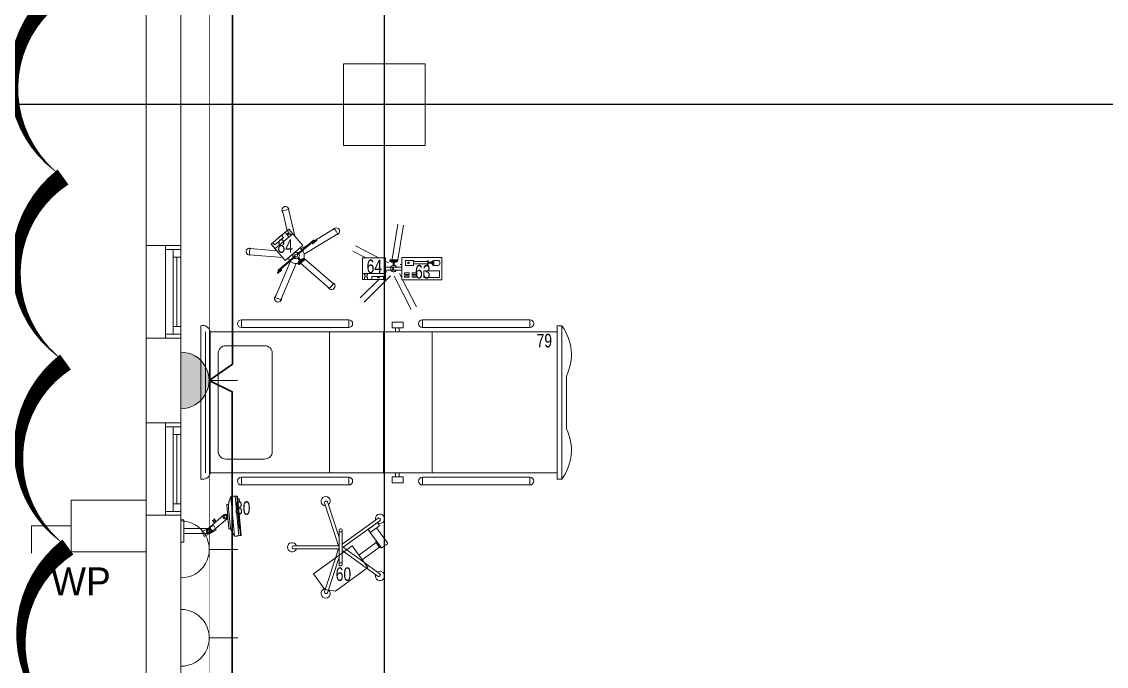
# Model space of a CAD drawing. Header units: metres. Extents: x 75097 to 220695, y -1557923 to -1361206.
# Drawn here: x 98263 to 105298, y -1415133 to -1410951 of the extents above; entities that cross this region are included whole.
import ezdxf

# ---------------------------------------------------------------- set-up
doc = ezdxf.new("R2010")
doc.units = ezdxf.units.M
doc.layers.get('0').update_dxf_attribs({"lineweight": 0})
for name, color, linetype, lineweight in [('A-100 - Copy$0$Aluminum', 8, 'Continuous', 0), ('A-100 - Copy$0$Medical Equipment and Furniture', 8, 'Continuous', 0), ('A-100 - Copy$0$Medical Equipment and Furniture1', 8, 'Continuous', 5), ('A-100 - Copy$0$Medical Equipment and Furniture2', 8, 'Continuous', 13), ('A-100 - Copy$0$Proj', 8, 'Continuous', 0), ('A-100 - Copy$0$Structure', 8, 'Continuous', 9), ('A-100 - Copy$0$Walls', 8, 'Continuous', 0), ('E-LG', 245, 'Continuous', 30)]:
    doc.layers.add(name, color=color, linetype=linetype, lineweight=lineweight)
doc.layers.add('A-100 - Copy$0$axes', color=8, linetype='Continuous')
for name, color, linetype, lineweight, true_color in [('E-POWR', 7, 'Continuous', 9, 0x4e7e3e), ('E-POWR-IDEN _1-100_', 7, 'Continuous', 9, 0x4e7e3e), ('REV 01', 7, 'Continuous', 0, 0xe41b4d)]:
    doc.layers.add(name, color=color, linetype=linetype, lineweight=lineweight, true_color=true_color)
doc.styles.add('A-100 - Copy$0$list_ghTextstyle', font='romans.shx', dxfattribs={"height": 0.25})
doc.styles.add('A-100 - Copy$0$X3G_ENTITY_257CFD', font='swisscl.ttf', dxfattribs={"height": 200})
doc.styles.add('Optima_5', font='', dxfattribs={"height": 3.001644635294117})
doc.styles.get('Optima_5').set_extended_font_data('Optima')

# ---------------------------------------------------------------- blocks, each defined once
blk = doc.blocks.new('NORMAL SOCKET')
at = {"layer": 'E-POWR'}
for p, q in [((1.421169145032763e-06, 307.6799999489449), (2.84230918623507e-06, 615.359999897657)), ((-307.6799955585448, 4.654284566640854e-07), (307.6799955138122, -4.654284566640854e-07))]:
    blk.add_line(p, q, dxfattribs=at)
blk.add_ellipse((0, 0), major_axis=(32.75230417925279, 305.931804444962), ratio=0.9999999853257265, start_param=4.819040293203757, end_param=7.960632946793556, dxfattribs=at)
blk = doc.blocks.new('GI-041_dwg__U120-3902841-GI-041')
at = {"layer": 'E-POWR', "flags": 128}
blk.add_lwpolyline([(-0.1145104514798731, 0), (0.1145104514835111, 0), (0.1145104514835111, 0.1572161212370702), (-0.1145104514798731, 0.1572161212370702)], close=True, dxfattribs=at)
blk.add_lwpolyline([(0.2354098001378588, 0.1613172386560109), (0.2354098001378588, 0.07860806061853508), (0.1145104514835111, 0.07860806061853508)], dxfattribs=at)
blk = doc.blocks.new('GI-041_dwg_UPS-E-SKT1-3902843-GI-041')
at = {"layer": 'E-POWR'}
blk.add_hatch(color=256, dxfattribs=at).paths.add_polyline_path([(-0.198721839115216, -0.0004678860423045308), (0.1987218393664737, -0.0004678859802649072), (0.1929473439593904, 0.04708936302624725), (0.1759594502564358, 0.09188275760414599), (0.1487454328911434, 0.131309068477926), (0.1128868716338571, 0.163076981768409), (0.07046773572428298, 0.1853402618268195), (0.02395327115419768, 0.1968050477398926), (-0.02395327046878177, 0.1968050478231651), (-0.07046773507872091, 0.1853402620717944), (-0.1128868710656941, 0.1630769821608487), (-0.1487454324334177, 0.1313090689950254), (-0.1759594499357706, 0.0918827582158533), (-0.1929473437944459, 0.04708936369701413)], flags=0)
for p, q in [((0, 0.1982539537129924), (0, 0.3969977126980666)), ((-0.1987218391150236, -0.0004678860423155128), (0.1987218397553079, -0.0004678860423155128)), ((-0.1473219806794077, -0.0004678855766542255), (0.1473219828912988, -0.0004678855766542255))]:
    blk.add_line(p, q, dxfattribs=at)
blk.add_arc((0, -0.0004678856348618864), 0.1987218393666664, 359.999999897387, 179.9999998973871, dxfattribs=at)
blk = doc.blocks.new('A-100 - Copy$0$IC.1')
at = {"layer": 'A-100 - Copy$0$Medical Equipment and Furniture1'}
for p, q in [((42.48723853110408, -10.88000368830697), (41.49283853110404, -10.88000368830697)), ((42.44723853110412, -10.91000368830694), (41.53283853110423, -10.91000368830694)), ((42.44723853110412, -10.91000368830694), (41.53283853110423, -10.91000368830694)), ((42.44723853110412, -10.91000368830694), (41.53283853110423, -10.91000368830694)), ((41.53283853110423, -10.94000368830714), (41.53283853110423, -13.19140368829815)), ((42.44723853110412, -10.94000368830692), (41.53283853110423, -10.94000368830692)), ((42.44723853110412, -13.19140368830725), (42.44723853110412, -10.94000368830714)), ((41.62237056747693, -11.04233572468004), (41.62237056747693, -11.29370796889796)), ((42.30770649473124, -10.99233572468009), (41.67237056747689, -10.99233572468009)), ((42.35770649473119, -11.29370796889796), (42.35770649473119, -11.04233572468004)), ((41.45418979444679, -11.14291972269669), (41.45418979444679, -11.83964150564432)), ((41.45418979444679, -11.14291972269669), (41.50418979444675, -11.14291972269669)), ((41.50418979444675, -11.14291972269669), (41.50418979444675, -11.83964150564432)), ((42.47588726776138, -11.14291972269669), (42.52588726776133, -11.14291972269669)), ((42.47588726776138, -11.83964150564432), (42.47588726776138, -11.14291972269669)), ((42.52588726776133, -11.83964150564432), (42.52588726776133, -11.14291972269669)), ((42.30770649473124, -11.34370796889792), (41.67237056747689, -11.34370796889792)), ((41.53283853110423, -11.71369594826686), (42.44723853110412, -11.71369594826686)), ((41.45418979444679, -11.83964150564432), (41.50418979444675, -11.83964150564432)), ((42.47588726776138, -11.83964150564432), (42.52588726776133, -11.83964150564432)), ((41.53283853110423, -12.0657036883072), (42.44723853110412, -12.0657036883072)), ((41.45418979444679, -12.31722299772358), (41.45418979444679, -13.01394478067144)), ((41.45418979444679, -12.31722299772358), (41.50418979444675, -12.31722299772358)), ((41.50418979444675, -12.31722299772358), (41.50418979444675, -13.01394478067144)), ((41.53283853110423, -12.38070368830725), (42.44723853110412, -12.38070368830725)), ((42.47588726776138, -12.31722299772358), (42.52588726776133, -12.31722299772358)), ((42.47588726776138, -13.01394478067144), (42.47588726776138, -12.31722299772358)), ((42.52588726776133, -13.01394478067144), (42.52588726776133, -12.31722299772358)), ((41.45418979444679, -13.01394478067144), (41.50418979444675, -13.01394478067144)), ((42.47588726776138, -13.01394478067144), (42.52588726776133, -13.01394478067144)), ((41.4928385311045, -13.1914036882977), (42.48723853109112, -13.1914036883077)), ((41.49283853110427, -13.22140368829767), (41.4928385311045, -13.1914036882977)), ((41.49283853110427, -13.22140368829767), (42.4872385310909, -13.22140368830767)), ((42.4872385310909, -13.22140368830767), (42.48723853109135, -13.1914036883077)), ((41.81917634844211, -13.25140368829764), (42.16090071376624, -13.25140368829764))]:
    blk.add_line(p, q, dxfattribs=at)
for points in [[(41.46890071376669, -12.1926959482669), (41.46890071376669, -12.12119594826689), (41.50640071376682, -12.12119594826689), (41.50640071376682, -12.1926959482669)], [(41.50640071376682, -12.16744594826699), (41.50640071376682, -12.14344594826687), (41.53283853110423, -12.14344594826687), (41.53283853110423, -12.16744594826699)], [(42.47367634844153, -12.16744594826699), (42.47367634844153, -12.14344594826687), (42.44723853110412, -12.14344594826687), (42.44723853110412, -12.16744594826699)], [(42.51117634844167, -12.1926959482669), (42.51117634844167, -12.12119594826689), (42.47367634844153, -12.12119594826689), (42.47367634844153, -12.1926959482669)]]:
    blk.add_lwpolyline(points, close=True, dxfattribs=at)
for centre, radius, start, end in [((41.53896312617184, -10.89258729159499), 0.04781030581253963, 164.7400620625664, 262.6400729788465), ((42.44111393603652, -10.89258729159499), 0.04781030581253963, 277.3599270082344, 15.25993793743358), ((41.67237056747689, -11.04233572468004), 0.05000000000000001, 90, 180), ((42.30770649473124, -11.04233572468004), 0.05000000000000001, 0, 90), ((41.47918979444688, -11.14291972269646), 0.025, 0, 180), ((42.50088726776147, -11.14291972269669), 0.025, 0, 180), ((41.67237056747689, -11.29370796889796), 0.05000000000000001, 180, 270), ((42.30770649473124, -11.29370796889796), 0.05000000000000001, 270, 0), ((41.47918979444688, -11.83964150564432), 0.025, 180, 0), ((42.50088726776147, -11.83964150564432), 0.025, 180, 0), ((41.47918979444688, -12.31722299772358), 0.025, 0, 180), ((42.50088726776147, -12.31722299772358), 0.025, 0, 180), ((41.47918979444688, -13.01394478067144), 0.025, 180, 0), ((42.50088726776147, -13.01394478067144), 0.025, 180, 0), ((41.68058251797964, -12.96907777553295), 0.3145094129918602, 233.348778237023, 296.1464280231201), ((42.29949454422848, -12.96907777553295), 0.3145094129918602, 243.8535719651845, 306.651221762977)]:
    blk.add_arc(centre, radius, start, end, dxfattribs=at)
blk = doc.blocks.new('A-100 - Copy$0$IC.5')
at = {"layer": 'A-100 - Copy$0$Medical Equipment and Furniture2'}
for points in [[(31.60100524546879, -27.83251090560569), (31.51055626336877, -27.93937054081502), (31.39606379707306, -27.84246091713642), (31.48651277917308, -27.7356012819271), (31.60100524546879, -27.83251090560569)], [(31.48661421494134, -27.78675515357327), (31.49486394282549, -27.77700863247587), (31.48050864218244, -27.76485790476319), (31.47225891429828, -27.7746044258606)]]:
    blk.add_lwpolyline(points, dxfattribs=at)
for points in [[(31.60100524546879, -27.83251090560569), (31.5758220831451, -27.86226318669108), (31.46132961684939, -27.76535356301249), (31.48651277917308, -27.7356012819271)], [(31.51179737726503, -27.75700287248788), (31.50050836798316, -27.77034010841611), (31.4861530673401, -27.75818938070343), (31.49744207662198, -27.74485214477521)], [(31.59075153080193, -27.82383187490767), (31.5785940872779, -27.83819510984844), (31.52168554541157, -27.79002612934872), (31.53384298893561, -27.77566289440794)]]:
    blk.add_lwpolyline(points, close=True, dxfattribs=at)
blk = doc.blocks.new('A-100 - Copy$0$IC.5 on Trolley')
at = {"layer": 'A-100 - Copy$0$Medical Equipment and Furniture1'}
for p, q in [((31.44911390700776, -27.77978563584728), (31.48974219572915, -27.60718282664854)), ((31.49826583276399, -27.74554939499882), (31.52867808450873, -27.616347790639)), ((31.3876509225563, -27.89876710057257), (31.17006863895637, -27.76675826151342)), ((31.32406712972664, -27.81340410270303), (31.19081688900508, -27.73256016039781)), ((31.32986535176519, -27.82948795765111), (31.30696685850603, -27.81010603291537)), ((31.33309567255446, -27.82567154210793), (31.3101971792953, -27.80628961737219)), ((31.43093695457367, -27.90280489841416), (31.32361616240212, -27.81196558017137)), ((31.434167275363, -27.89898848287098), (31.32684648319139, -27.80814916462819)), ((31.40839917260502, -27.86456899945688), (31.35580186786075, -27.83265781155109)), ((31.38972105929082, -27.92365677522571), (31.19693656938784, -28.08979684919683)), ((31.42025584470269, -27.90238451408314), (31.42174478336062, -27.89605899550571)), ((31.42128037589987, -27.91470266087259), (31.42379384575497, -27.92069528908456)), ((31.42235044770587, -27.89553703899779), (31.42174478336057, -27.89605899550571)), ((31.42934966406807, -27.9240660466362), (31.42379384575497, -27.92069528908459)), ((31.42666740657126, -27.89181671966307), (31.42618522933503, -27.89223225600489)), ((31.43806606279281, -27.88703581589468), (31.44454209580368, -27.88649718796896)), ((31.44138151539204, -27.92689817626209), (31.44785754840285, -27.92635954833639)), ((31.45009791411684, -27.88986794552054), (31.44454209580368, -27.88649718796896)), ((31.44528030282191, -27.91494550928579), (31.55260109499352, -28.00578482752857)), ((31.45278017161365, -27.92211727249369), (31.44785754840285, -27.92635954833639)), ((31.44851062361124, -27.9111290937426), (31.55583141578279, -28.00196841198539)), ((31.45816720228504, -27.89923133128417), (31.46068067214014, -27.90522395949617)), ((31.45919173348221, -27.91154947807362), (31.46068067214014, -27.90522395949617)), ((31.48998685331389, -27.92285554826756), (31.4909502038069, -27.92277542398827)), ((31.52715138019551, -27.91976448125314), (31.74360746719236, -27.90176128501398)), ((31.56369828796369, -27.87658666828651), (31.74029201459314, -27.86189892464654)), ((31.41194851448165, -27.95730565585208), (31.22304933443019, -28.12009740202745)), ((31.44014501903223, -27.9596798434776), (31.53857993536826, -28.19436889514429)), ((31.4770318454174, -27.94420851388921), (31.57546676175343, -28.1788975655559)), ((31.53428710004891, -28.00251623923893), (31.55718559330808, -28.02189816397467)), ((31.53751742083818, -27.99869982369574), (31.56041591409735, -28.01808174843146))]:
    blk.add_line(p, q, dxfattribs=at)
for points in [[(31.39347005219395, -27.92764449656835), (31.42697162275658, -27.95600116230287)], [(31.42914322148187, -27.92514062292165), (31.41595191448431, -27.94072530083579), (31.41035649914681, -27.93598918489536), (31.42354780614437, -27.92040450698121)], [(31.42002954395167, -27.96420278040256), (31.38652797338904, -27.93584611466804)]]:
    blk.add_lwpolyline(points, dxfattribs=at)
blk.add_lwpolyline([(31.42567721655416, -27.94895706834191), (31.42274384721389, -27.95242265491194), (31.39769782773669, -27.93122300395927), (31.40063119707696, -27.92775741738924)], close=True, dxfattribs=at)
blk.add_circle((31.43972378909245, -27.90696699607838), 0.009722732014547092, dxfattribs=at)
for centre, radius, start, end in [((31.50921014011891, -27.61176530864375), 0.0225, 319.4884462145142, 194.0205351177866), ((31.43972378909245, -27.90696699607838), 0.3032694993619026, 72.97320753203037, 80.53577379875667), ((31.18044276398069, -27.74965921095563), 0.0225, 31.48844621597756, 266.0205351149534), ((31.43972378909245, -27.90696699607838), 0.3032694993619026, 144.9732075320971, 152.5357738001184), ((31.30858201890067, -27.80819782514379), 0.0025, 49.75449066605037, 229.7544906660504), ((31.32156713745894, -27.81339788488134), 0.0025, 269.5762144502761, 49.75449066605037), ((31.32523132279675, -27.8100573723998), 0.0025, 49.75449066605037, 229.7544906660504), ((31.33148051215983, -27.8275797498795), 0.0025, 229.7544906660504, 49.75449066605037), ((31.33428259416127, -27.82426927082764), 0.0025, 49.75449066605037, 187.0501313925919), ((31.43972378909245, -27.90696699607838), 0.05271453040290908, 116.2433793872411, 202.9381963232847), ((31.43972378909245, -27.90696699607838), 0.02102924448476753, 146.5820784153391, 312.9269029167602), ((31.43972378909245, -27.90696699607838), 0.02102924448476753, 326.582078415339, 132.9269029167602), ((31.43972378909245, -27.90696699607838), 0.05271453040290908, 256.5707850088137, 343.2656019448571), ((31.74194974089272, -27.88183010483024), 0.0225, 247.4884462150457, 122.0205351162164), ((31.43972378909245, -27.90696699607838), 0.3032694993619026, 0.9732075334633218, 8.535773799937633), ((31.53590226044355, -28.00060803146735), 0.0025, 49.75449066605037, 229.7544906660504), ((31.53870434244504, -27.99729755241549), 0.0025, 272.4588499395065, 49.75449066605037), ((31.55152697399933, -28.00804231819072), 0.0025, 49.75449066605037, 189.9327668818213), ((31.55421625538816, -28.00387661975697), 0.0025, 229.7544906660504, 49.75449066605037), ((31.55880075370271, -28.01998995620306), 0.0025, 229.7544906660504, 49.75449066605037), ((31.20999295190899, -28.10494712561217), 0.0225, 103.4884462153954, 338.0205351191464), ((31.43972378909245, -27.90696699607838), 0.3032694993619026, 216.9732075315825, 224.5357738000021), ((31.55702334856079, -28.18663323035014), 0.0225, 175.4884462156157, 50.02053511677107), ((31.43972378909245, -27.90696699607838), 0.3032694993619026, 288.9732075321563, 296.5357737998808)]:
    blk.add_arc(centre, radius, start, end, dxfattribs=at)
for centre in [(31.38999901279146, -27.93174530561819), (31.39418670911181, -27.935289888835), (31.39837440543215, -27.93883447205181), (31.40256210175249, -27.94237905526865), (31.40674979807284, -27.94592363848545), (31.41093749439312, -27.94946822170226), (31.41512519071347, -27.95301280491907), (31.41931288703381, -27.95655738813588), (31.42350058335415, -27.96010197135271)]:
    blk.add_ellipse(centre, major_axis=(0.003471039402487824, 0.004100809049867366), ratio=0.51059391810321, dxfattribs=at)
blk.add_blockref('A-100 - Copy$0$IC.5', (0, 0), dxfattribs=at)
blk = doc.blocks.new('A-100 - Copy$0$HF12177-P')
for p, q in [((-0.0196261050550533, -0.0070130161670328), (-0.1885364131370046, 0.225472078058198)), ((0, 0), (-0.172356073249512, 0.2372277831040526)), ((0, 0), (0.1723560732495408, 0.2372277831040623)), ((0.0196261050550586, -0.0070130161670328), (0.1885364131370282, 0.2254720780581989)), ((-0.0631375151467193, -0.0270130161670323), (-0.2950583245726665, -0.1023686551157921)), ((-0.0099999999999945, -0.0307768353717535), (-0.2888779846851648, -0.1213897854416945)), ((-0.1199999999999939, -0.0150130161670328), (-0.1199999999999957, -0.0190130161670323)), ((-0.1119999999999948, -0.0070130161670328), (0.1120000000000059, -0.0070130161670328)), ((-0.1119999999999965, -0.0270130161670323), (0.1120000000000059, -0.0270130161670323)), ((-0.0999999999999943, -0.0070130161670336), (-0.0999999999999943, -0.0270130161670323)), ((-0.0099999999999945, -0.0307768353717535), (-0.0099999999999945, -0.3240065014399303)), ((0.0100000000000051, -0.0307768353717535), (0.0100000000000051, -0.3240065014399303)), ((0.0100000000000051, -0.0307768353717535), (0.2888779846851794, -0.1213897854416901)), ((0.0631375151467357, -0.0270130161670315), (0.2950583245726759, -0.1023686551157867)), ((0.1000000000000054, -0.0070130161670336), (0.1000000000000054, -0.0270130161670323)), ((0.120000000000005, -0.0150130161670319), (0.120000000000005, -0.0190130161670315))]:
    blk.add_line(p, q)
for centre, radius, start, end in [((-0.1851523544721125, 0.2378273370610664), 0.03, 325.4712206343755, 286.5287793654765), ((-0.182064277182004, 0.2301743600765382), 0.008, 126.3732650475615, 215.9999999999981), ((1.07e-14, -0.0170130161670334), 0.315, 125.626734952441, 126.3732650475588), ((-0.1788282092045108, 0.2325255010857132), 0.008, 36.00000000000047, 125.6267349524374), ((0.1851523544721343, 0.2378273370610664), 0.03, 253.4712206343819, 214.5287793655101), ((0.1788282092045397, 0.232525501085723), 0.008, 54.37326504756317, 143.9999999999995), ((1.07e-14, -0.0170130161670334), 0.315, 53.6267349524407, 54.37326504755897), ((0.1820642771820293, 0.2301743600765391), 0.008, 323.9999999999943, 53.62673495243742), ((-0.1119999999999948, -0.0150130161670328), 0.008, 90, 180), ((-0.1119999999999965, -0.0190130161670323), 0.008, 180, 270), ((0.1120000000000059, -0.0150130161670328), 0.008, 5.0889e-12, 90), ((0.1120000000000059, -0.0190130161670323), 0.008, 270, 8.472999999999999e-12), ((-0.2995828026329743, -0.1143533693951433), 0.03, 37.47122063443059, 358.5287793655249), ((-0.2925861886176673, -0.1099771072461531), 0.008, 107.9999999999985, 197.6267349524409), ((1.07e-14, -0.0170130161670334), 0.315, 197.6267349524403, 198.3732650475586), ((-0.2913501206401641, -0.1137813333113335), 0.008, 198.3732650475597, 287.9999999999986), ((0.2995828026329908, -0.1143533693951397), 0.03, 181.4712206344971, 142.5287793654337), ((0.2913501206401787, -0.1137813333113291), 0.008, 252.0000000000014, 341.6267349524442), ((0.2925861886176766, -0.1099771072461468), 0.008, 342.3732650475618, 71.99999999999949), ((1.07e-14, -0.0170130161670334), 0.315, 341.6267349524418, 342.3732650475601), ((5.3e-15, -0.3320130161670391), 0.03, 109.4712206344879, 70.52877936551205), ((-0.0019999999999953, -0.3240065014399303), 0.008, 180, 269.6267349524439), ((1.07e-14, -0.0170130161670334), 0.315, 269.62673495244, 270.373265047558), ((0.002000000000006, -0.3240065014399303), 0.008, 270.3732650475562, 0)]:
    blk.add_arc(centre, radius, start, end)
blk = doc.blocks.new('A-100 - Copy$0$MONITOR ARM PLAN')
for p, q in [((0.02499999999997726, -0.4937500000000057, 2.884949923066148e-09), (0.02500000000003411, -0.1837499999999892, 2.884949923283001e-09)), ((0.02500000000003411, -0.1837499999999892, 2.884949923283001e-09), (0.1999999999999886, -0.1837499999999608, 2.939084461879983e-09)), ((0.1999999999999886, -0.4437499999999943, 2.939084461698109e-09), (0.1999999999999886, -0.1837499999999608, 2.939084461879983e-09)), ((0.1999999999999886, -0.4437499999999943, 2.939084461698109e-09), (0.1500000000000341, -0.4937499999999773, 2.923617450635419e-09)), ((0.02499999999997726, -0.4937500000000057, 2.884949923066148e-09), (0.1500000000000341, -0.4937499999999773, 2.923617450635419e-09))]:
    blk.add_line(p, q)
at = {"layer": 'A-100 - Copy$0$Medical Equipment and Furniture1'}
for p, q in [((0.02500000000003411, 0.03750000000000853), (-5.684341886080801e-14, 0.03750000000000853)), ((-5.684341886080801e-14, 0.03750000000000853), (0, -0.03749999999999432)), ((0.02500000000003411, 0.03750000000000853), (0.02500000000003411, -0.0374999999999801)), ((0.1450000000000387, 0.01250000000003126), (0.02500000000003411, 0.01250000000000284)), ((0.1500000000000341, 0.007499999999993179), (0.1500000000000341, -0.03249999999997044)), ((0.02500000000003411, -0.0374999999999801), (0, -0.03749999999999432)), ((0.02500000000003411, -0.0374999999999801), (0.1450000000000387, -0.03749999999996589)), ((0.09375, -0.0374999999999801), (0.09375, -0.04000000000000625)), ((0.0987500000000523, -0.04499999999998749), (0.1387500000000159, -0.04499999999998749)), ((0.1000000000000227, -0.04499999999998749), (0.0999999999999659, -0.183749999999975)), ((0.1375000000000455, -0.04499999999997328), (0.1374999999999886, -0.1837499999999608)), ((0.1437500000000114, -0.03750000000002274), (0.1437500000000114, -0.03999999999999204))]:
    blk.add_line(p, q, dxfattribs=at)
for centre, start, end in [((0.1450000000000387, 0.0075000000000216, -3.499747055762833e-09), 0, 90), ((0.09874999999999545, -0.03999999999997783), 179.9999999999968, 270), ((0.1387500000000159, -0.03999999999999204), 270, 359.9999999999968), ((0.1450000000000387, -0.03249999999998465), 270, 0)]:
    blk.add_arc(centre, 0.005, start, end, dxfattribs=at)
blk = doc.blocks.new('A-100 - Copy$0$IC.4')
at = {"layer": 'A-100 - Copy$0$Medical Equipment and Furniture1'}
for p, q in [((31.21745311662912, -28.04746247875912), (31.21401672236144, -28.07060727189457)), ((31.21521334808583, -28.06254776163573), (31.47164537152449, -28.08646430479328)), ((31.21521334808583, -28.06254776163573), (31.26524797006587, -28.06721432075241)), ((31.21666418687798, -28.05277607622753), (31.47220945391135, -28.07661063136823)), ((31.21745311662912, -28.04746247875912), (31.26601951452514, -28.05199210160632)), ((31.26531644212437, -28.05948869401368), (31.4231102000185, -28.07413580255337)), ((31.26532708650998, -28.05948968207218), (31.26601710126161, -28.05206165540906)), ((31.26532708650998, -28.05948968207218), (31.26601710126161, -28.05206165540906)), ((31.26601710126161, -28.05206165540906), (31.42381085915568, -28.06670876394875)), ((31.42381085915568, -28.06670876394875), (31.4231230297888, -28.0741369934691)), ((31.42381085915568, -28.06670876394875), (31.42331671334043, -28.0720504345208)), ((31.42381085915568, -28.06670876394875), (31.47241691598279, -28.07124208564719)), ((31.21247197785121, -28.08967984568014), (31.2131122642447, -28.07867958170675)), ((31.21247197785121, -28.08967984568014), (31.2131122642447, -28.07867958170675)), ((31.46827688789077, -28.11462724526262), (31.21348892005611, -28.09086345400172)), ((31.21737172171461, -28.0912255986029), (31.21348892005611, -28.09086345400172)), ((31.32563795790693, -28.13922684827108), (31.24509321752944, -28.23249617419987)), ((31.25907897296813, -28.12659161845653), (31.26011609782452, -28.11532111619948)), ((31.25907897296813, -28.12659161845653), (31.26011276610458, -28.11535732223373)), ((31.4168807971914, -28.14123907677293), (31.25907897296813, -28.12659161845653)), ((31.4168807971914, -28.14123907677293), (31.25907897296813, -28.12659161845653)), ((31.39241247146751, -28.12914929630654), (31.28534943475651, -28.11920384530245)), ((31.41792658373978, -28.12998115762636), (31.4168807971914, -28.14123907677293)), ((31.41792658373978, -28.12998115762636), (31.4168807971914, -28.14123907677293)), ((31.46827688789077, -28.11462724526262), (31.46425304429127, -28.11425194583239)), ((31.4709086274373, -28.10272464529973), (31.46950271587988, -28.11365224360384)), ((31.4709086274373, -28.10272464529973), (31.46950271587988, -28.11365224360384)), ((31.47241691598279, -28.07124208564719), (31.47151335191617, -28.09462382945173)), ((31.20950020695696, -28.28705928950885), (31.25192320282625, -28.20900005739961)), ((31.25192320282625, -28.20900005739961), (31.28256746139667, -28.22565434952674)), ((31.26977707187726, -28.2538124496223), (31.35032181225458, -28.16054312369354)), ((31.30872133880885, -28.20871570576949), (31.32464812050139, -28.22246962200791)), ((31.24509321752944, -28.23249617419987), (31.22972680913145, -28.25029019211547)), ((31.22972680913145, -28.25029019211547), (31.22972680913156, -28.41930482296308)), ((31.28256746139667, -28.22565434952674), (31.24014446552783, -28.30371358163598)), ((31.24509321752944, -28.23249617419987), (31.26977707187726, -28.2538124496223)), ((31.26234085922241, -28.26242344692105), (31.26977707187726, -28.2538124496223)), ((31.26234085922269, -28.41930482296308), (31.26234085922269, -28.25635681951826)), ((31.29848112390923, -28.22057368602452), (31.31440790560154, -28.2343276022639)), ((31.30488799229133, -28.22165461742634), (31.31072381339314, -28.21489684407075)), ((31.31661010250028, -28.2317774988137), (31.30488799229133, -28.22165461742634)), ((31.32244592360232, -28.22501972545811), (31.31072381339314, -28.21489684407075)), ((31.31440790560154, -28.2343276022639), (31.31661010250028, -28.2317774988137)), ((31.32464812050139, -28.22246962200791), (31.32244592360232, -28.22501972545811)), ((31.24014446552783, -28.30371358163598), (31.20950020695696, -28.28705928950885)), ((31.26234085922241, -28.36275534621194), (31.26234085922241, -28.32840064596513)), ((31.22972680913156, -28.41930482296308), (31.26234085922269, -28.41930482296308))]:
    blk.add_line(p, q, dxfattribs=at)
for points in [[(31.43838922085601, -28.06806843818967), (31.45362310712957, -28.0694892509795), (31.4544588793589, -28.06052814140637), (31.43922499308442, -28.05910732861665)], [(31.31809592062976, -28.41930482296308), (31.31809592062976, -28.43892900280503), (31.17397174772455, -28.43892900280503), (31.17397174772455, -28.41930482296308)]]:
    blk.add_lwpolyline(points, close=True, dxfattribs=at)
for centre, radius in [((31.33797988508067, -28.14988498598279), 0.01462009165771596), ((31.33797988508067, -28.14988498598279), 0.008607606942048374), ((31.24603383417704, -28.25635681951826), 0.01462009165771596), ((31.24603383417704, -28.25635681951826), 0.008607606942048374)]:
    blk.add_circle(centre, radius, dxfattribs=at)
for centre, radius, start, end in [((31.21974996872976, -28.07533647545799), 0.007432057606193639, 140.4816782297931, 206.7322921598532), ((31.21974996872976, -28.07533647545799), 0.007432057606193639, 140.4816782297931, 206.7322921598532), ((31.2135932799716, -28.08974511270097), 0.001123200000011736, 176.6687743110366, 264.6687858434901), ((31.2135932799716, -28.08974511270097), 0.001123200000011736, 176.6687743110366, 264.6687858434901), ((31.2884545116041, -28.0150889615569), 0.1041611756821767, 226.9661158321763, 254.2129289045798), ((31.2884545116041, -28.0150889615569), 0.1041611756821767, 226.9661861211251, 268.29174201254), ((31.33797988508067, -28.14988498598279), 0.01630702504557534, 319.1870418379429, 139.1870418379429), ((31.40853821144893, -28.02624394526379), 0.1041611768513207, 261.0939177200444, 302.3364915001425), ((31.40853821144893, -28.02624394526379), 0.1041611768513207, 275.1712657161966, 302.3364915001425), ((31.46838236638425, -28.11350176742511), 0.001130409694646136, 264.6459437881085, 352.3502796622408), ((31.46838236638425, -28.11350176742511), 0.001130409694646136, 264.6459437881085, 352.3502796622408), ((31.46479232045621, -28.09819508485623), 0.007610921695250495, 323.4774196059359, 27.98417751827337), ((31.46479232045621, -28.09819508485623), 0.007610921695250495, 323.4774196059359, 27.98417751827337), ((31.24603383417704, -28.25635681951826), 0.01630702504557354, 180, 0)]:
    blk.add_arc(centre, radius, start, end, dxfattribs=at)
blk = doc.blocks.new('A-100 - Copy$0$Syringe')
at = {"layer": 'A-100 - Copy$0$Medical Equipment and Furniture2'}
for points in [[(42.97385594014819, -11.52769231201985), (42.71385594014819, -11.52769231201985), (42.71385594014819, -11.38269231201985), (42.97385594014819, -11.38269231201985), (42.97385594014819, -11.52769231201985)], [(42.73841369473156, -11.50858334405179), (42.76581621522021, -11.50858334405179), (42.76581621522021, -11.47504756169225), (42.73841369473156, -11.47504756169225)], [(42.7790012545754, -11.48993886659864), (42.7790012545754, -11.48696168110014), (42.77477331199265, -11.48696168110014), (42.77477331199265, -11.50002276353294), (42.7790012545754, -11.50002276353294), (42.7790012545754, -11.49704557803444)], [(42.80225506180747, -11.48993886659864), (42.7790012545754, -11.48993886659864)], [(42.7790012545754, -11.49704557803444), (42.80225506180747, -11.49704557803444)], [(42.80552216427, -11.48510830951575), (42.80552216427, -11.48004698268532), (42.80225506180747, -11.48004698268532), (42.80225506180747, -11.50693746194775), (42.80552216427, -11.50693746194775), (42.80552216427, -11.50187613511732)], [(42.80552216427, -11.50187613511732), (42.89835531338043, -11.50187613511732), (42.89835531338043, -11.48510830951575), (42.80552216427, -11.48510830951575)], [(42.80552216427, -11.48993886659864), (42.80552216427, -11.49704557803444)], [(42.80552216427, -11.49704557803444), (42.80552216427, -11.48993886659864)], [(42.80552216427, -11.49704557803444), (42.80552216427, -11.48993886659864)]]:
    blk.add_lwpolyline(points, dxfattribs=at)
for points in [[(42.83124684384199, -11.39735652273614), (42.7289066676983, -11.39735652273614), (42.7289066676983, -11.44151191048915), (42.83124684384199, -11.44151191048915)], [(42.90729961535482, -11.39847436903248), (42.87654165908655, -11.39847436903248), (42.87654165908655, -11.40909397442593), (42.90729961535482, -11.40909397442593)], [(42.90729961535482, -11.41747801838315), (42.87654165908655, -11.41747801838315), (42.87654165908655, -11.42809762377659), (42.90729961535482, -11.42809762377659)], [(42.95595675588564, -11.39847436903248), (42.92519879961737, -11.39847436903248), (42.92519879961737, -11.40909397442593), (42.95595675588564, -11.40909397442593)], [(42.95595675588564, -11.41747801838315), (42.92519879961737, -11.41747801838315), (42.92519879961737, -11.42809762377659), (42.95595675588564, -11.42809762377659)], [(42.77477331199265, -11.48696168110014), (42.76581621522021, -11.48696168110014), (42.76581621522021, -11.47770347950299), (42.77477331199265, -11.47770347950299)], [(42.77477331199265, -11.49666922464391), (42.76581621522021, -11.49666922464391), (42.76581621522021, -11.50592742624105), (42.77477331199265, -11.50592742624105)], [(42.949805164632, -11.47504756169225), (42.89835531338043, -11.47504756169225), (42.89835531338043, -11.50858334405179), (42.949805164632, -11.50858334405179)]]:
    blk.add_lwpolyline(points, close=True, dxfattribs=at)
at = {"layer": 'A-100 - Copy$0$Medical Equipment and Furniture2', "extrusion": (0, 0, -1)}
blk.add_ellipse((42.73841369473156, -11.49181545287202), major_axis=(0, 0.01676789117977024), ratio=0.7337346345725659, start_param=3.141592653589793, end_param=6.283185307179586, dxfattribs=at)
blk = doc.blocks.new('A-100 - Copy$0$Infusion')
at = {"layer": 'A-100 - Copy$0$Medical Equipment and Furniture2'}
for points in [[(43.07928500095404, -11.38519231201985), (43.07928500095404, -11.52519231201985), (43.22928500095404, -11.52519231201985), (43.22928500095404, -11.38519231201985), (43.07928500095404, -11.38519231201985)], [(43.19615889373929, -11.42417166417462), (43.19615889373929, -11.41140245575496), (43.2149662019066, -11.41140245575496), (43.2149662019066, -11.42417166417462)]]:
    blk.add_lwpolyline(points, dxfattribs=at)
for points in [[(43.07928500095404, -11.38519231201985), (43.07928500095404, -11.42417166417462), (43.22928500095404, -11.42417166417462), (43.22928500095404, -11.38519231201985)], [(43.09271869881898, -11.38519231201985), (43.09271869881898, -11.40401001514759), (43.16727627938416, -11.40401001514759), (43.16727627938416, -11.38519231201985)], [(43.19615889373929, -11.38519231201985), (43.19615889373929, -11.40266582319452), (43.2149662019066, -11.40266582319452), (43.2149662019066, -11.38519231201985)]]:
    blk.add_lwpolyline(points, close=True, dxfattribs=at)
blk = doc.blocks.new('A-100 - Copy$0$Infusion Syringe')
at = {"layer": 'A-100 - Copy$0$Medical Equipment and Furniture1'}
for p, q in [((42.96830567694769, -11.38269231201986), (42.87884394859901, -11.20711378412204)), ((43.02246416823158, -11.40528214392162), (42.91270219651813, -11.18986214513194)), ((43.04589888626441, -11.40899383862143), (43.21685716525815, -11.23803555962775)), ((43.12344052823619, -11.38519231201985), (43.24372722294322, -11.26490561731282)), ((42.97526909391956, -11.44306834932974), (42.97385594014821, -11.44329217089893)), ((42.98860592031247, -11.42253378291184), (42.97649166666832, -11.39875822144347)), ((43.01242833492739, -11.44105017639612), (43.01702339333832, -11.43645511798519)), ((43.02344178125031, -11.43543854520794), (43.01702339333832, -11.43645511798519)), ((43.03565028054589, -11.43737218153609), (43.04144039192954, -11.44032239064143)), ((43.04071260617485, -11.46933444764358), (43.04530766458578, -11.46473938923265)), ((43.04439060103488, -11.44611250202507), (43.04144039192954, -11.44032239064143)), ((43.04632423736302, -11.45832100132066), (43.04530766458578, -11.46473938923265)), ((43.07276894394954, -11.4358638963065), (43.07664927443392, -11.43198356582212)), ((43.07910748960177, -11.45951473551412), (43.07928500095403, -11.45960518206567)), ((43.00055607816415, -11.49798411014825), (42.96273468027897, -11.73677901833304)), ((42.98377867242272, -11.48120670440682), (42.97649166666832, -11.48236085273487)), ((43.03808823510673, -11.5039286198197), (43.00026683722155, -11.7427235280046)), ((43.01749066055635, -11.4730124425036), (43.02328077193994, -11.47596265160894)), ((43.02969915985193, -11.47494607883175), (43.02328077193994, -11.47596265160894)), ((43.05922899965918, -11.4931568622585), (43.07664927443386, -11.50203293559338)), ((43.12210210990946, -11.52519231201984), (43.27464899844898, -11.60291883397196)), ((43.20580430196361, -11.52519231201984), (43.29190063743903, -11.56906058605273))]:
    blk.add_line(p, q, dxfattribs=at)
for points in [[(43.02657047055112, -11.44546958000529), (43.02657047055112, -11.4649150440344), (42.97385594014821, -11.4649150440344), (42.97385594014821, -11.44546958000529)], [(43.02657047055112, -11.44546958000529), (43.02657047055112, -11.4649150440344), (43.07928500095403, -11.4649150440344), (43.07928500095403, -11.44546958000529)], [(43.04297723967369, -11.49631761196684), (43.04297723967369, -11.50085798044978), (43.01016370142855, -11.50085798044978), (43.01016370142855, -11.49631761196684)]]:
    blk.add_lwpolyline(points, close=True, dxfattribs=at)
for points in [[(43.00462476640575, -11.50085798044978), (43.04851617469649, -11.50085798044978)], [(43.04851617469649, -11.51160316530564), (43.00462476640575, -11.51160316530564)], [(43.03023583093585, -11.475899659915), (43.03023583093585, -11.49631761196684), (43.02290511016639, -11.49631761196684), (43.02290511016639, -11.475899659915)]]:
    blk.add_lwpolyline(points, dxfattribs=at)
for radius, start, end in [(0.02102924448476753, 6.82758775052605, 152.46157466306), (0.02102924448476753, 207.53842533694, 353.1724122494739), (0.009722732014547094, 270, 90)]:
    blk.add_arc((43.02657047055112, -11.45519231201985), radius, start, end, dxfattribs=at)
for centre in [(43.00462476640575, -11.50623057287771), (43.01011119244214, -11.50623057287771), (43.01559761847847, -11.50623057287771), (43.02108404451479, -11.50623057287771), (43.02657047055112, -11.50623057287771), (43.03205689658745, -11.50623057287771), (43.03754332262378, -11.50623057287771), (43.04302974866016, -11.50623057287771), (43.04851617469649, -11.50623057287771)]:
    blk.add_ellipse(centre, major_axis=(-1.601640999364343e-14, -0.005372592427942437), ratio=0.510593918105976, start_param=3.141592653595631, end_param=9.424777960775216, dxfattribs=at)
for name in ['A-100 - Copy$0$Syringe', 'A-100 - Copy$0$Infusion']:
    blk.add_blockref(name, (0, 0), dxfattribs=at)
blk = doc.blocks.new('A-100 - Copy')
at = {"layer": 'A-100 - Copy$0$Aluminum'}
for p, q in [((99195.3135902686, -1412403.189073016, 2.361869523038339), (99195.3135902686, -1413003.189073016, 2.361869523038339)), ((99195.3135902686, -1412428.189073016, 2.361869523038339), (99295.3135902686, -1412428.189073016, 2.361869523038339)), ((99245.3135902686, -1412428.189073016, 2.361869523038339), (99245.3135902686, -1412978.189073016, 2.361869523038339)), ((99295.3135902686, -1412403.189073016, 2.361869523038339), (99295.3135902686, -1413003.189073016, 2.361869523038339)), ((99245.3135902686, -1412478.189073016, 2.361869523038339), (99295.3135902686, -1412478.189073016, 2.361869523038339)), ((99270.3135902686, -1412928.189073016, 2.361869523038339), (99270.3135902686, -1412478.189073016, 2.361869523038339)), ((99245.3135902686, -1412928.189073016, 2.361869523038339), (99295.3135902686, -1412928.189073016, 2.361869523038339)), ((99195.3135902686, -1412978.189073016, 2.361869523038339), (99295.3135902686, -1412978.189073016, 2.361869523038339)), ((99195.3135902686, -1414153.189073018, 2.361869523038339), (99195.3135902686, -1413553.189073018, 2.361869523038339)), ((99195.3135902686, -1413578.189073018, 2.361869523038339), (99295.3135902686, -1413578.189073018, 2.361869523038339)), ((99245.3135902686, -1414128.189073018, 2.361869523038339), (99245.3135902686, -1413578.189073018, 2.361869523038339)), ((99295.3135902686, -1414153.189073018, 2.361869523038339), (99295.3135902686, -1413553.189073018, 2.361869523038339)), ((99245.3135902686, -1413628.189073018, 2.361869523038339), (99295.3135902686, -1413628.189073018, 2.361869523038339)), ((99270.3135902686, -1413628.189073018, 2.361869523038339), (99270.3135902686, -1414078.189073018, 2.361869523038339)), ((99195.3135902686, -1414128.189073018, 2.361869523038339), (99295.3135902686, -1414128.189073018, 2.361869523038339)), ((99245.3135902686, -1414078.189073018, 2.361869523038339), (99295.3135902686, -1414078.189073018, 2.361869523038339))]:
    blk.add_line(p, q, dxfattribs=at)
at = {"layer": 'A-100 - Copy$0$axes'}
for p, q in [((100615.3196482062, -1477297.367944994, 2.361868934011637), (100615.3196482062, -1366691.830396947, 2.361868934011637)), ((178940.3176320153, -1411488.190384565, 2.361869228524717), (95846.58685985906, -1411488.190384565, 2.361869228524717))]:
    blk.add_line(p, q, dxfattribs=at)
at = {"layer": 'A-100 - Copy$0$Proj'}
for p, q in [((99070.31352519989, -1413003.189073016, 2.361869523038339), (99070.31352519989, -1412403.189073016, 2.361869523038339)), ((99070.31352519989, -1413553.189073018, 2.361869523038339), (99070.31352519989, -1414153.189073018, 2.361869523038339))]:
    blk.add_line(p, q, dxfattribs=at)
at = {"layer": 'A-100 - Copy$0$Structure', "elevation": 2.361869228524717}
blk.add_lwpolyline([(100350.3186228829, -1411753.190384565), (100880.3186228829, -1411753.190384565), (100880.3186228829, -1411223.190384565), (100350.3186228829, -1411223.190384565)], close=True, dxfattribs=at)
at = {"layer": 'A-100 - Copy$0$Walls'}
for p, q in [((99070.31769887637, -1412403.189073016, 2.361869523038339), (99070.31769887637, -1410813.19004282, 2.361869523038339)), ((99295.31769887637, -1412403.189073016, 2.361869523038339), (99295.31769887637, -1410813.19004282, 2.361869523038339)), ((99295.3135902686, -1412403.189073016, 2.361869523038339), (99070.3134811665, -1412403.189073016, 2.361869523038339)), ((99295.31769887591, -1413003.189073016, 2.361869523038339), (99070.31352520036, -1413003.189073016, 2.361869523038339)), ((99070.31769887591, -1413553.189073018, 2.361869523038339), (99070.31769887591, -1413003.189073016, 2.361869523038339)), ((99295.31769887591, -1413003.189073016, 2.361869523038339), (99295.31769887591, -1413553.189073018, 2.361869523038339)), ((99295.31769887591, -1413553.189073018, 2.361869523038339), (99070.31352520036, -1413553.189073018, 2.361869523038339)), ((99295.3135902686, -1414153.189073018, 2.361869523038339), (99070.3134811665, -1414153.189073018, 2.361869523038339)), ((99070.31769887591, -1415743.18908023, 2.361869523038339), (99070.31769887591, -1414153.189073018, 2.361869523038339)), ((99295.3135902686, -1414153.189073018, 2.361869523038339), (99295.3179170792, -1415743.18908023, 2.361869523038339))]:
    blk.add_line(p, q, dxfattribs=at)
at = {"layer": 'A-100 - Copy$0$Medical Equipment and Furniture', "xscale": -1000, "yscale": 1000, "zscale": 1000}
blk.add_blockref('A-100 - Copy$0$IC.5 on Trolley', (131483.0872600209, -1384560.90428396, -2.944692747419708e-07), dxfattribs=at)
at = {"layer": 'A-100 - Copy$0$Medical Equipment and Furniture'}
for name, p, xscale, yscale, zscale, rotation in [('A-100 - Copy$0$Infusion Syringe', (143702.1540027102, -1424007.685198392, 2.36186773644527), 1000, 1000, 1000, 180), ('A-100 - Copy$0$IC.1', (88545.12733377935, -1455410.603770487, -7.362618070771987e-07), 1000.000000000003, 1000.000000000003, 1000.000000000003, 90), ('A-100 - Copy$0$IC.4', (127734.2467016808, -1445501.03324496, 2.361869375805267), -1000, 1000, 1000, 270), ('A-100 - Copy$0$MONITOR ARM PLAN', (100539.8941974505, -1414222.596283694, 3.542700444114644e-08), 1000, 1000, 1000, 305.9850316752795)]:
    blk.add_blockref(name, p, dxfattribs=dict(at, xscale=xscale, yscale=yscale, zscale=zscale, rotation=rotation))
at = {"layer": 'A-100 - Copy$0$Medical Equipment and Furniture', "extrusion": (-1.92689022702551e-13, -1.394047920958279e-12, -1), "xscale": -1000.000000000002, "yscale": 1000.000000000002, "zscale": -1000.000000000002, "rotation": 90.01496832471715}
blk.add_blockref('A-100 - Copy$0$HF12177-P', (-100349.3734525307, -1414360.941675683, 2.24682133052501e-06), dxfattribs=at)
at = {"layer": 'A-100 - Copy$0$Medical Equipment and Furniture', "style": 'A-100 - Copy$0$list_ghTextstyle'}
for s, p in [('x2', (100764.3330208305, -1412519.867164338, 2.361461203966267)), ('x4', (100570.597279611, -1412613.849121468, -2.944692747419708e-07))]:
    blk.add_text(s, height=9, dxfattribs=at).set_placement(p)
at = {"layer": 'A-100 - Copy$0$Medical Equipment and Furniture', "style": 'A-100 - Copy$0$X3G_ENTITY_257CFD'}
for s, insert, char_height, attachment_point in [('84', (99972.46034591878, -1412362.414674666, 2.365338121196287), 87.47307164393663, 2), ('64', (100550.3565114057, -1412494.348117481, 2.365338121196289), 87.47307164393663, 2), ('63', (100864.4324245274, -1412529.133952235, 4.727206152110832), 87.47307164393663, 2), ('79', (101652.7585065956, -1412976.240611786, 0.00346861767011486), 87.47307164393663, 2), ('80', (99696.78000413394, -1414151.129150814, 4.727207791470831), 87.47307164393662, 8), ('60', (100350.050534402, -1414491.142156776, -2.947078607817843e-07), 87.47307164393662, 2)]:
    blk.add_mtext(s, dxfattribs=dict(at, insert=insert, char_height=char_height, attachment_point=attachment_point))

msp = doc.modelspace()

# ---------------------------------------------------------------- linework, layer by layer
at = {"layer": 'E-LG', "color": 1, "elevation": 2.361868695519754}
msp.add_lwpolyline([(99478.7459484139, -1400255.601076005), (99604.21070779528, -1400374.552838027), (99604.21070779528, -1403461.097246079), (99478.74590543166, -1403569.152733686), (99618.84561164788, -1403735.892582504), (99618.84561164788, -1404252.339257624, 0.4142135623734359), (99623.84561164788, -1404257.339257624), (102222.441460527, -1404257.339257624), (102322.4553917079, -1404206.093664445), (102230.488519496, -1404323.184479241), (99623.84561164788, -1404323.184479241, 0.4142135623734359), (99618.84561164788, -1404328.184479241), (99618.84561164788, -1408355.040149573), (99478.74584621988, -1408541.290488119), (99630.29437924566, -1408700.598367923), (99630.29437924566, -1413172.706913555), (99478.74590543119, -1413278.189072325), (99628.68871653668, -1413351.691302307), (99628.68871653668, -1417921.861823524), (99478.7459054138, -1418070.898931667), (99625.02515776892, -1418178.75123069), (99625.02515776892, -1421782.853742799), (99478.74453394348, -1421950.937986426)], format="xyb", dxfattribs=at)
at = {"layer": 'E-POWR', "const_width": 3}
msp.add_lwpolyline([(103078.8561809076, -1404209.55375668), (103078.8561809076, -1404209.55375668), (103078.8561965863, -1407604.279555828), (99479.92498901534, -1407604.279555828), (99479.92498901534, -1408961.099090521), (99479.92219227721, -1414374.424165934), (99478.87666104926, -1414948.189073164), (99479.92568541519, -1417698.335979697), (99479.92569884518, -1419865.567587896), (99479.92569884518, -1419865.567587896)], dxfattribs=at)

# ---------------------------------------------------------------- block references
at = {"xscale": 923.0399999999992, "yscale": 923.0399999999992, "zscale": 923.0399999999992, "rotation": 270}
msp.add_blockref('GI-041_dwg_UPS-E-SKT1-3902843-GI-041', (99295.74957597858, -1413278.189071996, 2.361869523038339), dxfattribs=at)
at = {"color": 85, "xscale": 2127.341102341351, "yscale": 2127.341102341351, "zscale": 2127.341102341351, "rotation": 180}
msp.add_blockref('GI-041_dwg__U120-3902841-GI-041', (98826.7149087952, -1414054.963537463, 2.361869523038339), dxfattribs=at)
at = {"layer": 'E-POWR', "color": 85, "xscale": 0.6, "yscale": 0.6, "zscale": 0.6, "rotation": 270}
for p in [(99295.31419230791, -1414374.424165368, 2.361869523038339), (99295.31575367399, -1414948.189072316, 2.361869523038339)]:
    msp.add_blockref('NORMAL SOCKET', p, dxfattribs=at)

# ---------------------------------------------------------------- texts
at = {"layer": 'E-POWR-IDEN _1-100_', "insert": (98453.16753276941, -1414491.498754823), "char_height": 180.0986781176469, "width": 3.637978807091713e-12, "attachment_point": 1, "rotation": 359.99999998665976, "line_spacing_factor": 1.047942986718497, "style": 'Optima_5'}
msp.add_mtext('WP', dxfattribs=at)

# ---------------------------------------------------------------- next in the draw order: block references
msp.add_blockref('A-100 - Copy', (0, 0))

# ---------------------------------------------------------------- next in the draw order: linework, layer by layer
at = {"layer": 'REV 01', "color": 6, "elevation": -2.573640052140758e-08}
msp.add_lwpolyline([(98578.99546644677, -1415559.077057849, 0, 120.0339517285417, -0.52056705), (98563.15311035652, -1414358.84209064, 0, 120.0339517285417, -0.52056705), (98547.31075426628, -1413158.607123431, 0, 120.0339517285417, -0.52056705), (98531.46839817603, -1411958.372156223, 0, 120.0339517285417, -0.52056705), (98515.62604208579, -1410758.137189014, 0, 120.0339517285417, -0.52056705), (98499.78368599553, -1409557.902221805, 0, 120.0339517285417, -0.52056705), (98484.12177173901, -1408371.337733731, 0, 120.0339517285417, -0.52056705), (99684.23502167537, -1408394.643185544, 0, 120.0339517285417, -0.52056705), (100884.3482716117, -1408417.948637356, 0, 120.0339517285417, -0.52056705), (102084.4615215481, -1408441.254089169, 0, 120.0339517285417, -0.52056705), (103284.5747714844, -1408464.559540981, 0, 120.0339517285417, -0.52056705), (104484.6880214208, -1408487.864992794, 0, 120.0339517285417, -0.52056705), (105684.8012713572, -1408511.170444606, 0, 120.0339517285417, -0.52056705)], format="xyseb", dxfattribs=at)

doc.saveas('drawing.dxf')
